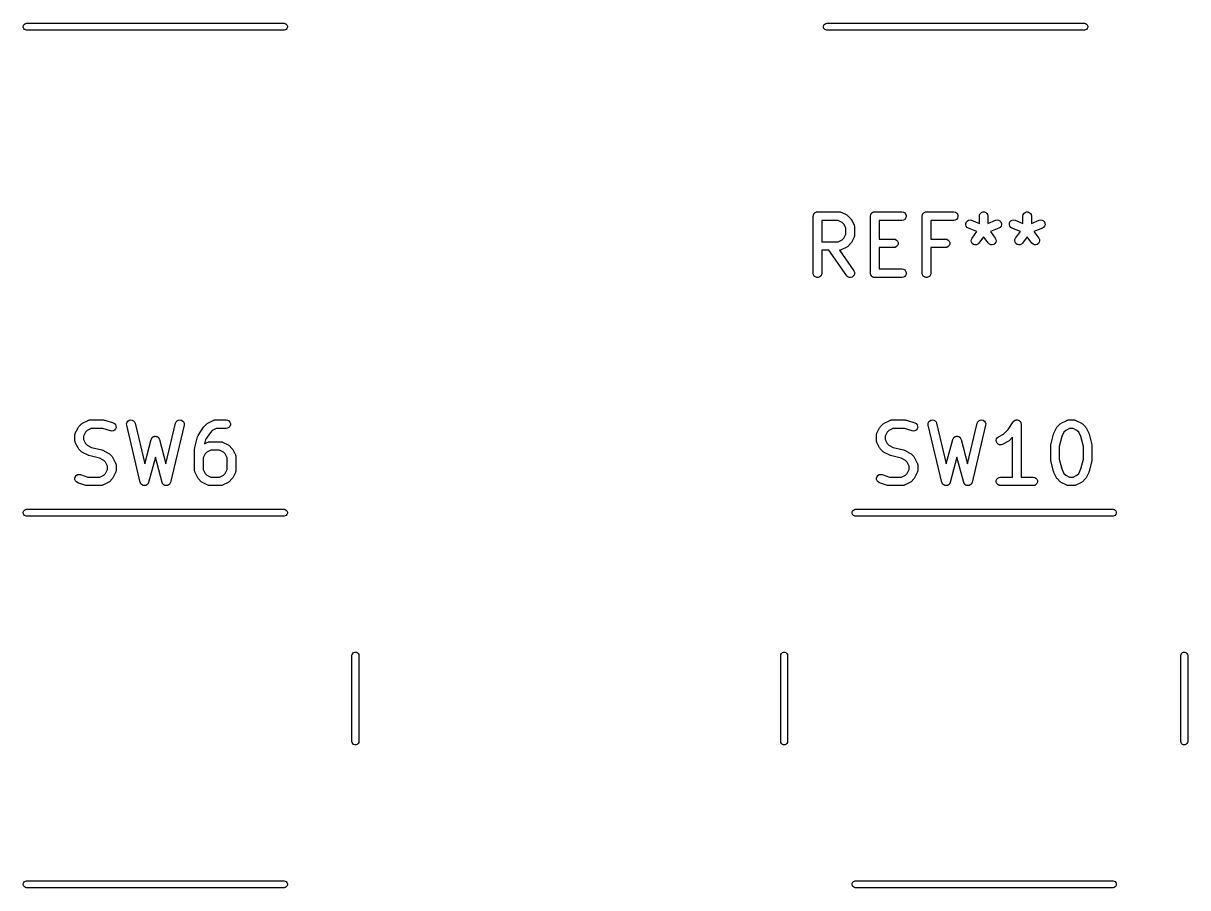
# Model space of a CAD drawing. Extents: x 76.7 to 113.3, y -101.6 to -38.8.
# Drawn here: x 92.94 to 113.31, y -69.56 to -54.44 of the extents above; entities that cross this region are included whole.
import ezdxf

# ---------------------------------------------------------------- set-up
doc = ezdxf.new("R2010")
doc.units = 0
doc.header["$MEASUREMENT"] = 0
doc.layers.add('BLACK', color=7, linetype='CONTINUOUS')

msp = doc.modelspace()

# ---------------------------------------------------------------- linework, layer by layer
at = {"layer": 'BLACK', "linetype": 'CONTINUOUS'}
for p, q in [((92.94, -54.4894), (92.9472, -54.4695)), ((92.94, -54.5106), (92.94, -54.4894)), ((92.9472, -54.5305), (92.94, -54.5106)), ((92.9472, -54.4695), (92.9608, -54.4533)), ((92.9608, -54.5467), (92.9472, -54.5305)), ((92.9608, -54.4533), (92.9792, -54.4427)), ((92.9792, -54.5573), (92.9608, -54.5467)), ((92.9792, -54.4427), (92.9948, -54.44)), ((92.9948, -54.56), (92.9792, -54.5573)), ((92.9948, -54.44), (97.5052, -54.44)), ((97.5052, -54.56), (92.9948, -54.56)), ((97.5052, -54.44), (97.5208, -54.4427)), ((97.5208, -54.5573), (97.5052, -54.56)), ((97.5208, -54.4427), (97.5392, -54.4533)), ((97.5392, -54.5467), (97.5208, -54.5573)), ((97.5392, -54.4533), (97.5528, -54.4695)), ((97.5528, -54.5305), (97.5392, -54.5467)), ((97.5528, -54.4695), (97.56, -54.4894)), ((97.56, -54.5106), (97.5528, -54.5305)), ((97.56, -54.4894), (97.56, -54.5106)), ((106.94, -54.4894), (106.947, -54.4695)), ((106.94, -54.5106), (106.94, -54.4894)), ((106.947, -54.5305), (106.94, -54.5106)), ((106.947, -54.4695), (106.961, -54.4533)), ((106.961, -54.5467), (106.947, -54.5305)), ((106.961, -54.4533), (106.979, -54.4427)), ((106.979, -54.5573), (106.961, -54.5467)), ((106.979, -54.4427), (106.995, -54.44)), ((106.995, -54.56), (106.979, -54.5573)), ((106.995, -54.44), (111.505, -54.44)), ((111.505, -54.56), (106.995, -54.56)), ((111.505, -54.44), (111.521, -54.4427)), ((111.521, -54.5573), (111.505, -54.56)), ((111.521, -54.4427), (111.539, -54.4533)), ((111.539, -54.5467), (111.521, -54.5573)), ((111.539, -54.4533), (111.553, -54.4695)), ((111.553, -54.5305), (111.539, -54.5467)), ((111.553, -54.4695), (111.56, -54.4894)), ((111.56, -54.5106), (111.553, -54.5305)), ((111.56, -54.4894), (111.56, -54.5106)), ((106.76, -57.8124), (106.761, -57.8059)), ((106.76, -58.8124), (106.76, -57.8124)), ((106.761, -57.7994), (106.764, -57.7932)), ((106.761, -57.8059), (106.761, -57.7994)), ((106.764, -57.7932), (106.765, -57.7867)), ((106.765, -57.7867), (106.768, -57.781)), ((106.768, -57.781), (106.77, -57.7749)), ((106.77, -57.7749), (106.775, -57.7699)), ((106.775, -57.7699), (106.778, -57.7642)), ((106.778, -57.7642), (106.783, -57.76)), ((106.783, -57.76), (106.787, -57.7549)), ((106.787, -57.7549), (106.793, -57.7516)), ((106.793, -57.7516), (106.798, -57.7474)), ((106.798, -57.7474), (106.804, -57.7452)), ((106.804, -57.7452), (106.81, -57.7419)), ((106.81, -57.7419), (106.816, -57.7408)), ((106.816, -57.7408), (106.822, -57.7385)), ((106.822, -57.7385), (106.829, -57.7385)), ((106.829, -57.7385), (106.835, -57.7374)), ((106.835, -57.7374), (107.216, -57.7374)), ((107.216, -57.7374), (107.22, -57.7381)), ((107.22, -57.7381), (107.225, -57.7379)), ((107.225, -57.7379), (107.233, -57.7404)), ((107.233, -57.7404), (107.242, -57.7419)), ((107.242, -57.7419), (107.246, -57.7441)), ((107.246, -57.7441), (107.25, -57.7453)), ((107.25, -57.7453), (107.345, -57.7929)), ((107.345, -57.7929), (107.355, -57.8001)), ((107.355, -57.8001), (107.364, -57.807)), ((107.364, -57.807), (107.412, -57.8546)), ((107.76, -57.8124), (107.761, -57.8059)), ((107.76, -58.8124), (107.76, -57.8124)), ((107.761, -57.7994), (107.764, -57.7932)), ((107.761, -57.8059), (107.761, -57.7994)), ((107.764, -57.7932), (107.765, -57.7867)), ((107.765, -57.7867), (107.768, -57.781)), ((107.768, -57.781), (107.77, -57.7749)), ((107.77, -57.7749), (107.775, -57.7699)), ((107.775, -57.7699), (107.778, -57.7642)), ((107.778, -57.7642), (107.783, -57.76)), ((107.783, -57.76), (107.787, -57.7549)), ((107.787, -57.7549), (107.793, -57.7516)), ((107.793, -57.7516), (107.798, -57.7474)), ((107.798, -57.7474), (107.804, -57.7452)), ((107.804, -57.7452), (107.81, -57.7419)), ((107.81, -57.7419), (107.816, -57.7408)), ((107.816, -57.7408), (107.822, -57.7385)), ((107.822, -57.7385), (107.829, -57.7385)), ((107.829, -57.7385), (107.835, -57.7374)), ((107.835, -57.7374), (108.311, -57.7374)), ((108.311, -57.7374), (108.337, -57.7419)), ((108.337, -57.7419), (108.36, -57.7549)), ((108.36, -57.7549), (108.376, -57.7749)), ((108.376, -57.8499), (108.36, -57.8698)), ((108.376, -57.7749), (108.385, -57.7994)), ((108.385, -57.8254), (108.376, -57.8499)), ((108.385, -57.7994), (108.385, -57.8254)), ((108.665, -57.8124), (108.666, -57.8059)), ((108.665, -58.8124), (108.665, -57.8124)), ((108.666, -57.7994), (108.668, -57.7932)), ((108.666, -57.8059), (108.666, -57.7994)), ((108.668, -57.7932), (108.67, -57.7867)), ((108.67, -57.7867), (108.673, -57.781)), ((108.673, -57.781), (108.675, -57.7749)), ((108.675, -57.7749), (108.679, -57.7699)), ((108.679, -57.7699), (108.683, -57.7642)), ((108.683, -57.7642), (108.688, -57.76)), ((108.688, -57.76), (108.692, -57.7549)), ((108.692, -57.7549), (108.697, -57.7516)), ((108.697, -57.7516), (108.703, -57.7474)), ((108.703, -57.7474), (108.709, -57.7452)), ((108.709, -57.7452), (108.714, -57.7419)), ((108.714, -57.7419), (108.721, -57.7408)), ((108.721, -57.7408), (108.727, -57.7385)), ((108.727, -57.7385), (108.734, -57.7385)), ((108.734, -57.7385), (108.74, -57.7374)), ((108.74, -57.7374), (109.216, -57.7374)), ((109.216, -57.7374), (109.242, -57.7419)), ((109.242, -57.7419), (109.264, -57.7549)), ((109.264, -57.7549), (109.281, -57.7749)), ((109.281, -57.8499), (109.264, -57.8698)), ((109.281, -57.7749), (109.29, -57.7994)), ((109.29, -57.8254), (109.281, -57.8499)), ((109.29, -57.7994), (109.29, -57.8254)), ((109.665, -57.8124), (109.67, -57.7867)), ((109.665, -57.9397), (109.665, -57.8124)), ((109.67, -57.7867), (109.683, -57.7642)), ((109.683, -57.7642), (109.703, -57.7474)), ((109.703, -57.7474), (109.727, -57.7385)), ((109.727, -57.7385), (109.753, -57.7385)), ((109.753, -57.7385), (109.777, -57.7474)), ((109.777, -57.7474), (109.797, -57.7642)), ((109.797, -57.7642), (109.81, -57.7867)), ((109.81, -57.7867), (109.815, -57.8124)), ((109.815, -57.8124), (109.815, -57.9397)), ((110.427, -57.8124), (110.431, -57.7867)), ((110.427, -57.9397), (110.427, -57.8124)), ((110.431, -57.7867), (110.444, -57.7642)), ((110.444, -57.7642), (110.464, -57.7474)), ((110.464, -57.7474), (110.489, -57.7385)), ((110.489, -57.7385), (110.515, -57.7385)), ((110.515, -57.7385), (110.539, -57.7474)), ((110.539, -57.7474), (110.559, -57.7642)), ((110.559, -57.7642), (110.572, -57.7867)), ((110.572, -57.7867), (110.577, -57.8124)), ((110.577, -57.8124), (110.577, -57.9397)), ((106.91, -57.8874), (106.91, -58.2612)), ((107.198, -57.8874), (106.91, -57.8874)), ((107.267, -57.9216), (107.198, -57.8874)), ((107.297, -57.952), (107.267, -57.9216)), ((107.332, -58.0206), (107.297, -57.952)), ((107.332, -58.128), (107.332, -58.0206)), ((107.412, -57.8546), (107.419, -57.8644)), ((107.419, -57.8644), (107.426, -57.8741)), ((107.426, -57.8741), (107.474, -57.9693)), ((107.474, -57.9693), (107.475, -57.9735)), ((107.475, -57.9735), (107.477, -57.9772)), ((107.477, -57.9772), (107.479, -57.9859)), ((107.479, -57.9859), (107.481, -57.9943)), ((107.481, -57.9943), (107.481, -57.9986)), ((107.481, -57.9986), (107.482, -58.0029)), ((107.482, -58.0029), (107.482, -58.1457)), ((108.311, -57.8874), (107.91, -57.8874)), ((107.91, -57.8874), (107.91, -58.2136)), ((108.337, -57.8829), (108.311, -57.8874)), ((108.36, -57.8698), (108.337, -57.8829)), ((109.216, -57.8874), (108.815, -57.8874)), ((108.815, -57.8874), (108.815, -58.2136)), ((109.242, -57.8829), (109.216, -57.8874)), ((109.264, -57.8698), (109.242, -57.8829)), ((109.428, -57.9399), (109.438, -57.9157)), ((109.428, -57.9659), (109.428, -57.9399)), ((109.436, -57.9907), (109.428, -57.9659)), ((109.452, -58.0111), (109.436, -57.9907)), ((109.438, -57.9157), (109.456, -57.8963)), ((109.474, -58.0249), (109.452, -58.0111)), ((109.456, -57.8963), (109.478, -57.884)), ((109.621, -58.0838), (109.474, -58.0249)), ((109.478, -57.884), (109.504, -57.8803)), ((109.504, -57.8803), (109.53, -57.8856)), ((109.53, -57.8856), (109.665, -57.9397)), ((109.815, -57.9397), (109.95, -57.8856)), ((110.006, -58.0249), (109.859, -58.0838)), ((109.95, -57.8856), (109.976, -57.8803)), ((109.976, -57.8803), (110.002, -57.884)), ((110.002, -57.884), (110.024, -57.8963)), ((110.028, -58.0111), (110.006, -58.0249)), ((110.024, -57.8963), (110.042, -57.9157)), ((110.044, -57.9907), (110.028, -58.0111)), ((110.042, -57.9157), (110.052, -57.9399)), ((110.052, -57.9659), (110.044, -57.9907)), ((110.052, -57.9399), (110.052, -57.9659)), ((110.19, -57.9399), (110.2, -57.9157)), ((110.19, -57.9659), (110.19, -57.9399)), ((110.198, -57.9907), (110.19, -57.9659)), ((110.214, -58.0111), (110.198, -57.9907)), ((110.2, -57.9157), (110.217, -57.8963)), ((110.236, -58.0249), (110.214, -58.0111)), ((110.217, -57.8963), (110.24, -57.884)), ((110.383, -58.0838), (110.236, -58.0249)), ((110.24, -57.884), (110.266, -57.8803)), ((110.266, -57.8803), (110.292, -57.8856)), ((110.292, -57.8856), (110.427, -57.9397)), ((110.577, -57.9397), (110.712, -57.8856)), ((110.768, -58.0249), (110.621, -58.0838)), ((110.712, -57.8856), (110.738, -57.8803)), ((110.738, -57.8803), (110.763, -57.884)), ((110.763, -57.884), (110.786, -57.8963)), ((110.79, -58.0111), (110.768, -58.0249)), ((110.786, -57.8963), (110.804, -57.9157)), ((110.806, -57.9907), (110.79, -58.0111)), ((110.804, -57.9157), (110.813, -57.9399)), ((110.814, -57.9659), (110.806, -57.9907)), ((110.813, -57.9399), (110.814, -57.9659)), ((107.198, -58.2612), (107.267, -58.2269)), ((107.267, -58.2269), (107.297, -58.1965)), ((107.297, -58.1965), (107.332, -58.128)), ((107.474, -58.1793), (107.426, -58.2745)), ((107.475, -58.1751), (107.474, -58.1793)), ((107.477, -58.1714), (107.475, -58.1751)), ((107.479, -58.1627), (107.477, -58.1714)), ((107.481, -58.1543), (107.479, -58.1627)), ((107.482, -58.1457), (107.481, -58.15)), ((107.481, -58.15), (107.481, -58.1543)), ((107.91, -58.2136), (108.169, -58.2136)), ((108.169, -58.2136), (108.194, -58.2181)), ((108.194, -58.2181), (108.217, -58.2311)), ((108.217, -58.2311), (108.234, -58.2511)), ((108.234, -58.2511), (108.242, -58.2755)), ((108.815, -58.2136), (109.073, -58.2136)), ((109.073, -58.2136), (109.099, -58.2181)), ((109.099, -58.2181), (109.122, -58.2311)), ((109.122, -58.2311), (109.138, -58.2511)), ((109.138, -58.2511), (109.147, -58.2755)), ((109.522, -58.245), (109.525, -58.2192)), ((109.528, -58.2704), (109.522, -58.245)), ((109.525, -58.2192), (109.537, -58.196)), ((109.537, -58.196), (109.621, -58.0838)), ((109.74, -58.1755), (109.657, -58.286)), ((109.823, -58.286), (109.74, -58.1755)), ((109.859, -58.0838), (109.943, -58.196)), ((109.943, -58.196), (109.955, -58.2192)), ((109.958, -58.245), (109.952, -58.2704)), ((109.955, -58.2192), (109.958, -58.245)), ((110.284, -58.245), (110.287, -58.2192)), ((110.29, -58.2704), (110.284, -58.245)), ((110.287, -58.2192), (110.299, -58.196)), ((110.299, -58.196), (110.383, -58.0838)), ((110.502, -58.1755), (110.419, -58.286)), ((110.585, -58.286), (110.502, -58.1755)), ((110.621, -58.0838), (110.705, -58.196)), ((110.705, -58.196), (110.717, -58.2192)), ((110.72, -58.245), (110.714, -58.2704)), ((110.717, -58.2192), (110.72, -58.245)), ((106.91, -58.2612), (107.198, -58.2612)), ((107.034, -58.4112), (106.91, -58.4112)), ((106.91, -58.4112), (106.91, -58.8124)), ((107.345, -58.8554), (107.034, -58.4112)), ((107.22, -58.4104), (107.217, -58.411)), ((107.217, -58.411), (107.468, -58.7694)), ((107.225, -58.4107), (107.22, -58.4104)), ((107.233, -58.4082), (107.225, -58.4107)), ((107.242, -58.4067), (107.233, -58.4082)), ((107.246, -58.4045), (107.242, -58.4067)), ((107.25, -58.4033), (107.246, -58.4045)), ((107.345, -58.3557), (107.25, -58.4033)), ((107.355, -58.3485), (107.345, -58.3557)), ((107.364, -58.3416), (107.355, -58.3485)), ((107.412, -58.294), (107.364, -58.3416)), ((107.419, -58.2842), (107.412, -58.294)), ((107.426, -58.2745), (107.419, -58.2842)), ((108.169, -58.3636), (107.91, -58.3636)), ((107.91, -58.3636), (107.91, -58.7374)), ((108.194, -58.359), (108.169, -58.3636)), ((108.217, -58.346), (108.194, -58.359)), ((108.234, -58.3261), (108.217, -58.346)), ((108.242, -58.3016), (108.234, -58.3261)), ((108.242, -58.2755), (108.242, -58.3016)), ((109.073, -58.3636), (108.815, -58.3636)), ((108.815, -58.3636), (108.815, -58.8124)), ((109.099, -58.359), (109.073, -58.3636)), ((109.122, -58.346), (109.099, -58.359)), ((109.138, -58.3261), (109.122, -58.346)), ((109.147, -58.3016), (109.138, -58.3261)), ((109.147, -58.2755), (109.147, -58.3016)), ((109.542, -58.2922), (109.528, -58.2704)), ((109.563, -58.3079), (109.542, -58.2922)), ((109.588, -58.3154), (109.563, -58.3079)), ((109.614, -58.314), (109.588, -58.3154)), ((109.638, -58.3038), (109.614, -58.314)), ((109.657, -58.286), (109.638, -58.3038)), ((109.842, -58.3038), (109.823, -58.286)), ((109.866, -58.314), (109.842, -58.3038)), ((109.892, -58.3154), (109.866, -58.314)), ((109.917, -58.3079), (109.892, -58.3154)), ((109.938, -58.2922), (109.917, -58.3079)), ((109.952, -58.2704), (109.938, -58.2922)), ((110.304, -58.2922), (110.29, -58.2704)), ((110.325, -58.3079), (110.304, -58.2922)), ((110.35, -58.3154), (110.325, -58.3079)), ((110.376, -58.314), (110.35, -58.3154)), ((110.4, -58.3038), (110.376, -58.314)), ((110.419, -58.286), (110.4, -58.3038)), ((110.604, -58.3038), (110.585, -58.286)), ((110.628, -58.314), (110.604, -58.3038)), ((110.654, -58.3154), (110.628, -58.314)), ((110.679, -58.3079), (110.654, -58.3154)), ((110.699, -58.2922), (110.679, -58.3079)), ((110.714, -58.2704), (110.699, -58.2922)), ((106.765, -58.838), (106.76, -58.8124)), ((106.778, -58.8606), (106.765, -58.838)), ((106.798, -58.8773), (106.778, -58.8606)), ((106.893, -58.8606), (106.873, -58.8773)), ((106.906, -58.838), (106.893, -58.8606)), ((106.91, -58.8124), (106.906, -58.838)), ((107.364, -58.8738), (107.345, -58.8554)), ((107.46, -58.8654), (107.438, -58.8804)), ((107.475, -58.8441), (107.46, -58.8654)), ((107.468, -58.7694), (107.479, -58.793)), ((107.481, -58.8189), (107.475, -58.8441)), ((107.479, -58.793), (107.481, -58.8189)), ((107.761, -58.8188), (107.76, -58.8124)), ((107.761, -58.8254), (107.761, -58.8188)), ((107.764, -58.8316), (107.761, -58.8254)), ((107.765, -58.838), (107.764, -58.8316)), ((107.768, -58.8437), (107.765, -58.838)), ((107.77, -58.8499), (107.768, -58.8437)), ((107.775, -58.8549), (107.77, -58.8499)), ((107.778, -58.8606), (107.775, -58.8549)), ((107.783, -58.8648), (107.778, -58.8606)), ((107.787, -58.8698), (107.783, -58.8648)), ((107.91, -58.7374), (108.311, -58.7374)), ((108.311, -58.7374), (108.337, -58.7419)), ((108.337, -58.7419), (108.36, -58.7549)), ((108.36, -58.7549), (108.376, -58.7749)), ((108.376, -58.8499), (108.36, -58.8698)), ((108.376, -58.7749), (108.385, -58.7994)), ((108.385, -58.8254), (108.376, -58.8499)), ((108.385, -58.7994), (108.385, -58.8254)), ((108.67, -58.838), (108.665, -58.8124)), ((108.683, -58.8606), (108.67, -58.838)), ((108.703, -58.8773), (108.683, -58.8606)), ((108.797, -58.8606), (108.777, -58.8773)), ((108.81, -58.838), (108.797, -58.8606)), ((108.815, -58.8124), (108.81, -58.838)), ((106.822, -58.8862), (106.798, -58.8773)), ((106.848, -58.8862), (106.822, -58.8862)), ((106.873, -58.8773), (106.848, -58.8862)), ((107.387, -58.8848), (107.364, -58.8738)), ((107.413, -58.8871), (107.387, -58.8848)), ((107.438, -58.8804), (107.413, -58.8871)), ((107.793, -58.8731), (107.787, -58.8698)), ((107.798, -58.8773), (107.793, -58.8731)), ((107.804, -58.8796), (107.798, -58.8773)), ((107.81, -58.8829), (107.804, -58.8796)), ((107.816, -58.884), (107.81, -58.8829)), ((107.822, -58.8862), (107.816, -58.884)), ((107.829, -58.8862), (107.822, -58.8862)), ((107.835, -58.8874), (107.829, -58.8862)), ((108.311, -58.8874), (107.835, -58.8874)), ((108.337, -58.8829), (108.311, -58.8874)), ((108.36, -58.8698), (108.337, -58.8829)), ((108.727, -58.8862), (108.703, -58.8773)), ((108.753, -58.8862), (108.727, -58.8862)), ((108.777, -58.8773), (108.753, -58.8862)), ((93.8496, -61.6093), (93.8972, -61.5141)), ((93.8972, -61.5141), (93.9044, -61.5044)), ((93.9044, -61.5044), (93.9113, -61.4946)), ((93.9113, -61.4946), (93.9589, -61.447)), ((93.9589, -61.447), (93.9687, -61.4401)), ((93.9687, -61.4401), (93.9784, -61.4329)), ((93.9784, -61.4329), (94.0736, -61.3853)), ((94.0736, -61.3853), (94.0777, -61.3841)), ((94.0777, -61.3841), (94.0815, -61.3819)), ((94.0815, -61.3819), (94.0901, -61.3804)), ((94.0901, -61.3804), (94.0986, -61.3779)), ((94.0986, -61.3779), (94.1029, -61.3781)), ((94.1029, -61.3781), (94.1071, -61.3774)), ((94.1071, -61.3774), (94.3452, -61.3774)), ((94.3452, -61.3774), (94.3571, -61.3795)), ((94.3571, -61.3795), (94.369, -61.3812)), ((94.369, -61.3812), (94.5118, -61.4288)), ((94.5118, -61.4288), (94.5347, -61.4413)), ((94.5347, -61.4413), (94.552, -61.4607)), ((94.552, -61.4607), (94.5616, -61.485)), ((94.5623, -61.511), (94.554, -61.5357)), ((94.5616, -61.485), (94.5623, -61.511)), ((94.7469, -61.4437), (94.7544, -61.4188)), ((94.7485, -61.4698), (94.7469, -61.4437)), ((94.9866, -62.4698), (94.7485, -61.4698)), ((94.7544, -61.4188), (94.7699, -61.3979)), ((94.7699, -61.3979), (94.7916, -61.3835)), ((94.7916, -61.3835), (94.817, -61.3775)), ((94.817, -61.3775), (94.8429, -61.3805)), ((94.8429, -61.3805), (94.8662, -61.3922)), ((94.8662, -61.3922), (94.884, -61.4111)), ((94.884, -61.4111), (94.8944, -61.435)), ((94.8944, -61.435), (95.0636, -62.1459)), ((95.4364, -62.1459), (95.6056, -61.435)), ((95.7515, -61.4698), (95.5134, -62.4698)), ((95.6056, -61.435), (95.616, -61.4111)), ((95.616, -61.4111), (95.6338, -61.3922)), ((95.6338, -61.3922), (95.6571, -61.3805)), ((95.6571, -61.3805), (95.683, -61.3775)), ((95.683, -61.3775), (95.7083, -61.3835)), ((95.7083, -61.3835), (95.7301, -61.3979)), ((95.7301, -61.3979), (95.7456, -61.4188)), ((95.7456, -61.4188), (95.7531, -61.4437)), ((95.7531, -61.4437), (95.7515, -61.4698)), ((95.9971, -61.6489), (96.0924, -61.506)), ((96.0924, -61.506), (96.0975, -61.5007)), ((96.0975, -61.5007), (96.1017, -61.4946)), ((96.1017, -61.4946), (96.1493, -61.447)), ((96.1493, -61.447), (96.1592, -61.4401)), ((96.1592, -61.4401), (96.1688, -61.4329)), ((96.1688, -61.4329), (96.2641, -61.3853)), ((96.2641, -61.3853), (96.2682, -61.3841)), ((96.2682, -61.3841), (96.272, -61.3819)), ((96.272, -61.3819), (96.2806, -61.3804)), ((96.2806, -61.3804), (96.289, -61.3779)), ((96.289, -61.3779), (96.2934, -61.3781)), ((96.2934, -61.3781), (96.2976, -61.3774)), ((96.2976, -61.3774), (96.4881, -61.3774)), ((96.4881, -61.3774), (96.5137, -61.3819)), ((96.5137, -61.3819), (96.5363, -61.3949)), ((96.5363, -61.5098), (96.5137, -61.5229)), ((96.5363, -61.3949), (96.553, -61.4149)), ((96.553, -61.4899), (96.5363, -61.5098)), ((96.553, -61.4149), (96.562, -61.4394)), ((96.562, -61.4654), (96.553, -61.4899)), ((96.562, -61.4394), (96.562, -61.4654)), ((107.873, -61.6093), (107.921, -61.5141)), ((107.921, -61.5141), (107.928, -61.5044)), ((107.928, -61.5044), (107.935, -61.4946)), ((107.935, -61.4946), (107.983, -61.447)), ((107.983, -61.447), (107.993, -61.4401)), ((107.993, -61.4401), (108.002, -61.4329)), ((108.002, -61.4329), (108.097, -61.3853)), ((108.097, -61.3853), (108.102, -61.3841)), ((108.102, -61.3841), (108.105, -61.3819)), ((108.105, -61.3819), (108.114, -61.3804)), ((108.114, -61.3804), (108.122, -61.3779)), ((108.122, -61.3779), (108.127, -61.3781)), ((108.127, -61.3781), (108.131, -61.3774)), ((108.131, -61.3774), (108.369, -61.3774)), ((108.369, -61.3774), (108.381, -61.3795)), ((108.381, -61.3795), (108.393, -61.3812)), ((108.393, -61.3812), (108.536, -61.4288)), ((108.536, -61.4288), (108.559, -61.4413)), ((108.559, -61.4413), (108.576, -61.4607)), ((108.576, -61.4607), (108.585, -61.485)), ((108.586, -61.511), (108.578, -61.5357)), ((108.585, -61.485), (108.586, -61.511)), ((108.771, -61.4437), (108.778, -61.4188)), ((108.772, -61.4698), (108.771, -61.4437)), ((109.01, -62.4698), (108.772, -61.4698)), ((108.778, -61.4188), (108.794, -61.3979)), ((108.794, -61.3979), (108.815, -61.3835)), ((108.815, -61.3835), (108.841, -61.3775)), ((108.841, -61.3775), (108.867, -61.3805)), ((108.867, -61.3805), (108.89, -61.3922)), ((108.89, -61.3922), (108.908, -61.4111)), ((108.908, -61.4111), (108.918, -61.435)), ((108.918, -61.435), (109.087, -62.1459)), ((109.46, -62.1459), (109.629, -61.435)), ((109.775, -61.4698), (109.537, -62.4698)), ((109.629, -61.435), (109.64, -61.4111)), ((109.64, -61.4111), (109.658, -61.3922)), ((109.658, -61.3922), (109.681, -61.3805)), ((109.681, -61.3805), (109.707, -61.3775)), ((109.707, -61.3775), (109.732, -61.3835)), ((109.732, -61.3835), (109.754, -61.3979)), ((109.754, -61.3979), (109.769, -61.4188)), ((109.769, -61.4188), (109.777, -61.4437)), ((109.777, -61.4437), (109.775, -61.4698)), ((110.168, -61.5475), (110.259, -61.4108)), ((110.259, -61.4108), (110.262, -61.4078)), ((110.262, -61.4078), (110.264, -61.4042)), ((110.264, -61.4042), (110.271, -61.3984)), ((110.271, -61.3984), (110.277, -61.3919)), ((110.277, -61.3919), (110.281, -61.3901)), ((110.281, -61.3901), (110.284, -61.3874)), ((110.284, -61.3874), (110.292, -61.3844)), ((110.292, -61.3844), (110.3, -61.3804)), ((110.3, -61.3804), (110.304, -61.3799)), ((110.304, -61.3799), (110.308, -61.3785)), ((110.308, -61.3785), (110.317, -61.3785)), ((110.317, -61.3785), (110.326, -61.3775)), ((110.326, -61.3775), (110.33, -61.3785)), ((110.33, -61.3785), (110.334, -61.3785)), ((110.334, -61.3785), (110.343, -61.3816)), ((110.343, -61.3816), (110.352, -61.3837)), ((110.352, -61.3837), (110.355, -61.386)), ((110.355, -61.386), (110.359, -61.3874)), ((110.359, -61.3874), (110.366, -61.3932)), ((110.366, -61.3932), (110.373, -61.3981)), ((110.373, -61.3981), (110.376, -61.4015)), ((110.376, -61.4015), (110.379, -61.4042)), ((110.379, -61.4042), (110.383, -61.4119)), ((110.383, -61.4119), (110.389, -61.4191)), ((110.389, -61.4191), (110.39, -61.4231)), ((110.39, -61.4231), (110.392, -61.4267)), ((110.392, -61.4267), (110.393, -61.4355)), ((110.393, -61.4355), (110.396, -61.4441)), ((110.396, -61.4441), (110.396, -61.4483)), ((110.396, -61.4483), (110.396, -61.4524)), ((110.396, -61.4524), (110.396, -62.3774)), ((110.969, -61.6093), (111.016, -61.5141)), ((111.016, -61.5141), (111.023, -61.5044)), ((111.023, -61.5044), (111.03, -61.4946)), ((111.03, -61.4946), (111.078, -61.447)), ((111.078, -61.447), (111.088, -61.4401)), ((111.088, -61.4401), (111.097, -61.4329)), ((111.097, -61.4329), (111.193, -61.3853)), ((111.193, -61.3853), (111.197, -61.3841)), ((111.197, -61.3841), (111.201, -61.3819)), ((111.201, -61.3819), (111.209, -61.3804)), ((111.209, -61.3804), (111.218, -61.3779)), ((111.218, -61.3779), (111.222, -61.3781)), ((111.222, -61.3781), (111.226, -61.3774)), ((111.226, -61.3774), (111.321, -61.3774)), ((111.321, -61.3774), (111.326, -61.3781)), ((111.326, -61.3781), (111.33, -61.3779)), ((111.33, -61.3779), (111.338, -61.3804)), ((111.338, -61.3804), (111.347, -61.3819)), ((111.347, -61.3819), (111.351, -61.3841)), ((111.351, -61.3841), (111.355, -61.3853)), ((111.355, -61.3853), (111.45, -61.4329)), ((111.45, -61.4329), (111.46, -61.4401)), ((111.46, -61.4401), (111.47, -61.447)), ((111.47, -61.447), (111.517, -61.4946)), ((111.517, -61.4946), (111.524, -61.5044)), ((111.524, -61.5044), (111.531, -61.5141)), ((111.531, -61.5141), (111.579, -61.6093)), ((93.8417, -61.6429), (93.8424, -61.6386)), ((93.8417, -61.7381), (93.8417, -61.6429)), ((93.8422, -61.6343), (93.8447, -61.6259)), ((93.8424, -61.6386), (93.8422, -61.6343)), ((93.8447, -61.6259), (93.8462, -61.6172)), ((93.8462, -61.6172), (93.8484, -61.6135)), ((93.8484, -61.6135), (93.8496, -61.6093)), ((94.0259, -61.592), (93.9917, -61.6606)), ((93.9917, -61.6606), (93.9917, -61.7204)), ((93.9917, -61.7204), (94.0259, -61.7889)), ((94.0563, -61.5616), (94.0259, -61.592)), ((94.1248, -61.5274), (94.0563, -61.5616)), ((94.3331, -61.5274), (94.1248, -61.5274)), ((94.4644, -61.5712), (94.3331, -61.5274)), ((94.4901, -61.575), (94.4644, -61.5712)), ((94.5157, -61.5697), (94.4901, -61.575)), ((94.5379, -61.5561), (94.5157, -61.5697)), ((94.554, -61.5357), (94.5379, -61.5561)), ((95.0636, -62.1459), (95.1775, -61.7188)), ((95.1775, -61.7188), (95.1803, -61.7127)), ((95.1803, -61.7127), (95.1821, -61.7063)), ((95.1821, -61.7063), (95.1858, -61.701)), ((95.1858, -61.701), (95.1885, -61.6951)), ((95.1885, -61.6951), (95.1932, -61.6904)), ((95.1932, -61.6904), (95.197, -61.685)), ((95.197, -61.685), (95.2023, -61.6813)), ((95.2023, -61.6813), (95.2069, -61.6767)), ((95.2069, -61.6767), (95.2129, -61.6739)), ((95.2129, -61.6739), (95.2184, -61.6701)), ((95.2184, -61.6701), (95.2246, -61.6684)), ((95.2246, -61.6684), (95.2305, -61.6657)), ((95.2305, -61.6657), (95.2371, -61.6651)), ((95.2371, -61.6651), (95.2436, -61.6634)), ((95.2436, -61.6634), (95.25, -61.6639)), ((95.25, -61.6639), (95.2564, -61.6634)), ((95.2564, -61.6634), (95.2629, -61.6651)), ((95.2629, -61.6651), (95.2695, -61.6657)), ((95.2695, -61.6657), (95.2754, -61.6684)), ((95.2754, -61.6684), (95.2816, -61.6701)), ((95.2816, -61.6701), (95.2871, -61.6739)), ((95.2871, -61.6739), (95.2931, -61.6767)), ((95.2931, -61.6767), (95.2977, -61.6813)), ((95.2977, -61.6813), (95.303, -61.685)), ((95.303, -61.685), (95.3068, -61.6904)), ((95.3068, -61.6904), (95.3115, -61.6951)), ((95.3115, -61.6951), (95.3142, -61.701)), ((95.3142, -61.701), (95.3179, -61.7063)), ((95.3179, -61.7063), (95.3197, -61.7127)), ((95.3197, -61.7127), (95.3225, -61.7188)), ((95.3225, -61.7188), (95.4364, -62.1459)), ((95.9391, -61.8628), (95.9868, -61.6723)), ((95.9868, -61.6723), (95.9919, -61.6607)), ((95.9919, -61.6607), (95.9971, -61.6489)), ((96.213, -61.5954), (96.1291, -61.7213)), ((96.2468, -61.5616), (96.213, -61.5954)), ((96.3153, -61.5274), (96.2468, -61.5616)), ((96.4881, -61.5274), (96.3153, -61.5274)), ((96.5137, -61.5229), (96.4881, -61.5274)), ((107.865, -61.6429), (107.866, -61.6386)), ((107.865, -61.7381), (107.865, -61.6429)), ((107.866, -61.6343), (107.868, -61.6259)), ((107.866, -61.6386), (107.866, -61.6343)), ((107.868, -61.6259), (107.87, -61.6172)), ((107.87, -61.6172), (107.872, -61.6135)), ((107.872, -61.6135), (107.873, -61.6093)), ((108.05, -61.592), (108.015, -61.6606)), ((108.015, -61.6606), (108.015, -61.7204)), ((108.015, -61.7204), (108.05, -61.7889)), ((108.08, -61.5616), (108.05, -61.592)), ((108.149, -61.5274), (108.08, -61.5616)), ((108.357, -61.5274), (108.149, -61.5274)), ((108.488, -61.5712), (108.357, -61.5274)), ((108.514, -61.575), (108.488, -61.5712)), ((108.539, -61.5697), (108.514, -61.575)), ((108.562, -61.5561), (108.539, -61.5697)), ((108.578, -61.5357), (108.562, -61.5561)), ((109.087, -62.1459), (109.201, -61.7188)), ((109.201, -61.7188), (109.204, -61.7127)), ((109.204, -61.7127), (109.206, -61.7063)), ((109.206, -61.7063), (109.21, -61.701)), ((109.21, -61.701), (109.212, -61.6951)), ((109.212, -61.6951), (109.217, -61.6904)), ((109.217, -61.6904), (109.221, -61.685)), ((109.221, -61.685), (109.226, -61.6813)), ((109.226, -61.6813), (109.231, -61.6767)), ((109.231, -61.6767), (109.237, -61.6739)), ((109.237, -61.6739), (109.242, -61.6701)), ((109.242, -61.6701), (109.248, -61.6684)), ((109.248, -61.6684), (109.254, -61.6657)), ((109.254, -61.6657), (109.261, -61.6651)), ((109.261, -61.6651), (109.267, -61.6634)), ((109.267, -61.6634), (109.274, -61.6639)), ((109.274, -61.6639), (109.28, -61.6634)), ((109.28, -61.6634), (109.287, -61.6651)), ((109.287, -61.6651), (109.293, -61.6657)), ((109.293, -61.6657), (109.299, -61.6684)), ((109.299, -61.6684), (109.305, -61.6701)), ((109.305, -61.6701), (109.311, -61.6739)), ((109.311, -61.6739), (109.317, -61.6767)), ((109.317, -61.6767), (109.321, -61.6813)), ((109.321, -61.6813), (109.327, -61.685)), ((109.327, -61.685), (109.331, -61.6904)), ((109.331, -61.6904), (109.335, -61.6951)), ((109.335, -61.6951), (109.338, -61.701)), ((109.338, -61.701), (109.342, -61.7063)), ((109.342, -61.7063), (109.343, -61.7127)), ((109.343, -61.7127), (109.346, -61.7188)), ((109.346, -61.7188), (109.46, -62.1459)), ((109.961, -61.7336), (109.967, -61.7083)), ((109.967, -61.7083), (109.981, -61.6865)), ((109.981, -61.6865), (110.002, -61.671)), ((110.002, -61.671), (110.087, -61.6288)), ((110.087, -61.6288), (110.168, -61.5475)), ((110.246, -61.6811), (110.184, -61.7435)), ((110.246, -62.3774), (110.246, -61.6811)), ((110.915, -61.8151), (110.963, -61.6247)), ((110.963, -61.6247), (110.966, -61.6172)), ((110.966, -61.6172), (110.969, -61.6093)), ((111.106, -61.669), (111.063, -61.8426)), ((111.145, -61.592), (111.106, -61.669)), ((111.175, -61.5616), (111.145, -61.592)), ((111.244, -61.5274), (111.175, -61.5616)), ((111.304, -61.5274), (111.244, -61.5274)), ((111.372, -61.5616), (111.304, -61.5274)), ((111.403, -61.592), (111.372, -61.5616)), ((111.441, -61.669), (111.403, -61.592)), ((111.485, -61.8426), (111.441, -61.669)), ((111.579, -61.6093), (111.581, -61.6172)), ((111.581, -61.6172), (111.585, -61.6247)), ((111.585, -61.6247), (111.632, -61.8151)), ((93.8424, -61.7424), (93.8417, -61.7381)), ((93.8422, -61.7467), (93.8424, -61.7424)), ((93.8447, -61.7551), (93.8422, -61.7467)), ((93.8462, -61.7637), (93.8447, -61.7551)), ((93.8484, -61.7675), (93.8462, -61.7637)), ((93.8496, -61.7716), (93.8484, -61.7675)), ((93.8972, -61.8669), (93.8496, -61.7716)), ((93.9044, -61.8765), (93.8972, -61.8669)), ((93.9113, -61.8864), (93.9044, -61.8765)), ((93.9589, -61.934), (93.9113, -61.8864)), ((94.0259, -61.7889), (94.0563, -61.8193)), ((94.0563, -61.8193), (94.1333, -61.8578)), ((94.1333, -61.8578), (94.3158, -61.9034)), ((94.3158, -61.9034), (94.3233, -61.9068)), ((94.3233, -61.9068), (94.3312, -61.9091)), ((94.3312, -61.9091), (94.4264, -61.9567)), ((95.9369, -61.881), (95.9385, -61.8719)), ((95.9369, -62.2619), (95.9369, -61.881)), ((95.9385, -61.8719), (95.9391, -61.8628)), ((96.1291, -61.7213), (96.1106, -61.7954)), ((96.1106, -61.7954), (96.1688, -61.7663)), ((96.2201, -61.9083), (96.1516, -61.9426)), ((96.1688, -61.7663), (96.173, -61.765)), ((96.173, -61.765), (96.1767, -61.7629)), ((96.1767, -61.7629), (96.1854, -61.7613)), ((96.1854, -61.7613), (96.1938, -61.7588)), ((96.1938, -61.7588), (96.1981, -61.7591)), ((96.1981, -61.7591), (96.2024, -61.7583)), ((96.2024, -61.7583), (96.3929, -61.7583)), ((96.3752, -61.9083), (96.2201, -61.9083)), ((96.4437, -61.9426), (96.3752, -61.9083)), ((96.3929, -61.7583), (96.3971, -61.7591)), ((96.3971, -61.7591), (96.4014, -61.7588)), ((96.4014, -61.7588), (96.4099, -61.7613)), ((96.4099, -61.7613), (96.4185, -61.7629)), ((96.4185, -61.7629), (96.4223, -61.765)), ((96.4223, -61.765), (96.4264, -61.7663)), ((96.4264, -61.7663), (96.5216, -61.8139)), ((96.5216, -61.8139), (96.5313, -61.821)), ((96.5313, -61.821), (96.5411, -61.8279)), ((96.5411, -61.8279), (96.5887, -61.8755)), ((96.5887, -61.8755), (96.5956, -61.8854)), ((96.5956, -61.8854), (96.6028, -61.895)), ((96.6028, -61.895), (96.6504, -61.9903)), ((107.866, -61.7424), (107.865, -61.7381)), ((107.866, -61.7467), (107.866, -61.7424)), ((107.868, -61.7551), (107.866, -61.7467)), ((107.87, -61.7637), (107.868, -61.7551)), ((107.872, -61.7675), (107.87, -61.7637)), ((107.873, -61.7716), (107.872, -61.7675)), ((107.921, -61.8669), (107.873, -61.7716)), ((107.928, -61.8765), (107.921, -61.8669)), ((107.935, -61.8864), (107.928, -61.8765)), ((107.983, -61.934), (107.935, -61.8864)), ((108.05, -61.7889), (108.08, -61.8193)), ((108.08, -61.8193), (108.157, -61.8578)), ((108.157, -61.8578), (108.34, -61.9034)), ((108.34, -61.9034), (108.347, -61.9068)), ((108.347, -61.9068), (108.355, -61.9091)), ((108.355, -61.9091), (108.45, -61.9567)), ((109.964, -61.7595), (109.961, -61.7336)), ((109.975, -61.7828), (109.964, -61.7595)), ((109.994, -61.8007), (109.975, -61.7828)), ((110.018, -61.811), (109.994, -61.8007)), ((110.044, -61.8126), (110.018, -61.811)), ((110.069, -61.8052), (110.044, -61.8126)), ((110.164, -61.7576), (110.069, -61.8052)), ((110.174, -61.7504), (110.164, -61.7576)), ((110.184, -61.7435), (110.174, -61.7504)), ((110.913, -61.8333), (110.915, -61.8243)), ((110.913, -62.0714), (110.913, -61.8333)), ((110.915, -61.8243), (110.915, -61.8151)), ((111.063, -61.8426), (111.063, -62.0622)), ((111.485, -62.0622), (111.485, -61.8426)), ((111.632, -61.8151), (111.633, -61.8243)), ((111.633, -61.8243), (111.635, -61.8333)), ((111.635, -61.8333), (111.635, -62.0714)), ((93.9687, -61.9409), (93.9589, -61.934)), ((93.9784, -61.948), (93.9687, -61.9409)), ((94.0736, -61.9957), (93.9784, -61.948)), ((94.0815, -61.998), (94.0736, -61.9957)), ((94.089, -62.0013), (94.0815, -61.998)), ((94.2714, -62.047), (94.089, -62.0013)), ((94.3484, -62.0854), (94.2714, -62.047)), ((94.3788, -62.1159), (94.3484, -62.0854)), ((94.4131, -62.1844), (94.3788, -62.1159)), ((94.4264, -61.9567), (94.4361, -61.9639)), ((94.4361, -61.9639), (94.4459, -61.9708)), ((94.4459, -61.9708), (94.4935, -62.0184)), ((94.4935, -62.0184), (94.5004, -62.0282)), ((94.5004, -62.0282), (94.5076, -62.0379)), ((94.5076, -62.0379), (94.5552, -62.1331)), ((95.25, -62.0292), (95.132, -62.4717)), ((95.368, -62.4717), (95.25, -62.0292)), ((96.1212, -61.973), (96.0869, -62.0415)), ((96.0869, -62.0415), (96.0869, -62.2442)), ((96.1516, -61.9426), (96.1212, -61.973)), ((96.4741, -61.973), (96.4437, -61.9426)), ((96.5083, -62.0415), (96.4741, -61.973)), ((96.5083, -62.2442), (96.5083, -62.0415)), ((96.6504, -61.9903), (96.6516, -61.9944)), ((96.6516, -61.9944), (96.6538, -61.9982)), ((96.6538, -61.9982), (96.6553, -62.0068)), ((96.6553, -62.0068), (96.6578, -62.0152)), ((96.6578, -62.0152), (96.6576, -62.0195)), ((96.6576, -62.0195), (96.6583, -62.0238)), ((96.6583, -62.0238), (96.6583, -62.2619)), ((107.993, -61.9409), (107.983, -61.934)), ((108.002, -61.948), (107.993, -61.9409)), ((108.097, -61.9957), (108.002, -61.948)), ((108.105, -61.998), (108.097, -61.9957)), ((108.113, -62.0013), (108.105, -61.998)), ((108.295, -62.047), (108.113, -62.0013)), ((108.372, -62.0854), (108.295, -62.047)), ((108.403, -62.1159), (108.372, -62.0854)), ((108.437, -62.1844), (108.403, -62.1159)), ((108.45, -61.9567), (108.46, -61.9639)), ((108.46, -61.9639), (108.47, -61.9708)), ((108.47, -61.9708), (108.517, -62.0184)), ((108.517, -62.0184), (108.524, -62.0282)), ((108.524, -62.0282), (108.531, -62.0379)), ((108.531, -62.0379), (108.579, -62.1331)), ((109.274, -62.0292), (109.156, -62.4717)), ((109.392, -62.4717), (109.274, -62.0292)), ((110.915, -62.0805), (110.913, -62.0714)), ((110.915, -62.0896), (110.915, -62.0805)), ((110.963, -62.2801), (110.915, -62.0896)), ((111.063, -62.0622), (111.106, -62.2357)), ((111.441, -62.2357), (111.485, -62.0622)), ((111.632, -62.0896), (111.585, -62.2801)), ((111.633, -62.0805), (111.632, -62.0896)), ((111.635, -62.0714), (111.633, -62.0805)), ((93.8891, -62.335), (93.9146, -62.3298)), ((93.9146, -62.3298), (93.9404, -62.3336)), ((94.3484, -62.3431), (94.3788, -62.3127)), ((94.3788, -62.3127), (94.4131, -62.2442)), ((94.4131, -62.2442), (94.4131, -62.1844)), ((94.5552, -62.2954), (94.5076, -62.3907)), ((94.5552, -62.1331), (94.5564, -62.1373)), ((94.5564, -62.2913), (94.5552, -62.2954)), ((94.5564, -62.1373), (94.5586, -62.141)), ((94.5586, -62.2876), (94.5564, -62.2913)), ((94.5586, -62.141), (94.5601, -62.1497)), ((94.5601, -62.2789), (94.5586, -62.2876)), ((94.5601, -62.1497), (94.5626, -62.1581)), ((94.5626, -62.2705), (94.5601, -62.2789)), ((94.5626, -62.1581), (94.5623, -62.1624)), ((94.5623, -62.1624), (94.5631, -62.1667)), ((94.5631, -62.2619), (94.5623, -62.2662)), ((94.5623, -62.2662), (94.5626, -62.2705)), ((94.5631, -62.1667), (94.5631, -62.2619)), ((95.9377, -62.2662), (95.9369, -62.2619)), ((95.9374, -62.2705), (95.9377, -62.2662)), ((95.9399, -62.2789), (95.9374, -62.2705)), ((95.9414, -62.2876), (95.9399, -62.2789)), ((95.9436, -62.2913), (95.9414, -62.2876)), ((95.9448, -62.2954), (95.9436, -62.2913)), ((95.9924, -62.3907), (95.9448, -62.2954)), ((96.0869, -62.2442), (96.1212, -62.3127)), ((96.1212, -62.3127), (96.1516, -62.3431)), ((96.4437, -62.3431), (96.4741, -62.3127)), ((96.4741, -62.3127), (96.5083, -62.2442)), ((96.6504, -62.2954), (96.6028, -62.3907)), ((96.6516, -62.2913), (96.6504, -62.2954)), ((96.6538, -62.2876), (96.6516, -62.2913)), ((96.6553, -62.2789), (96.6538, -62.2876)), ((96.6578, -62.2705), (96.6553, -62.2789)), ((96.6583, -62.2619), (96.6576, -62.2662)), ((96.6576, -62.2662), (96.6578, -62.2705)), ((107.913, -62.335), (107.938, -62.3298)), ((107.938, -62.3298), (107.964, -62.3336)), ((108.372, -62.3431), (108.403, -62.3127)), ((108.403, -62.3127), (108.437, -62.2442)), ((108.437, -62.2442), (108.437, -62.1844)), ((108.579, -62.2954), (108.531, -62.3907)), ((108.579, -62.1331), (108.58, -62.1373)), ((108.58, -62.2913), (108.579, -62.2954)), ((108.58, -62.1373), (108.582, -62.141)), ((108.582, -62.2876), (108.58, -62.2913)), ((108.582, -62.141), (108.584, -62.1497)), ((108.584, -62.2789), (108.582, -62.2876)), ((108.584, -62.1497), (108.586, -62.1581)), ((108.586, -62.2705), (108.584, -62.2789)), ((108.586, -62.1581), (108.586, -62.1624)), ((108.586, -62.1624), (108.587, -62.1667)), ((108.587, -62.2619), (108.586, -62.2662)), ((108.586, -62.2662), (108.586, -62.2705)), ((108.587, -62.1667), (108.587, -62.2619)), ((110.966, -62.2876), (110.963, -62.2801)), ((110.969, -62.2954), (110.966, -62.2876)), ((111.016, -62.3907), (110.969, -62.2954)), ((111.106, -62.2357), (111.145, -62.3127)), ((111.145, -62.3127), (111.175, -62.3431)), ((111.372, -62.3431), (111.403, -62.3127)), ((111.403, -62.3127), (111.441, -62.2357)), ((111.579, -62.2954), (111.531, -62.3907)), ((111.581, -62.2876), (111.579, -62.2954)), ((111.585, -62.2801), (111.581, -62.2876)), ((93.8425, -62.3938), (93.8507, -62.369)), ((93.8432, -62.4198), (93.8425, -62.3938)), ((93.8528, -62.444), (93.8432, -62.4198)), ((93.8507, -62.369), (93.8669, -62.3486)), ((93.87, -62.4635), (93.8528, -62.444)), ((93.8669, -62.3486), (93.8891, -62.335)), ((93.8929, -62.4759), (93.87, -62.4635)), ((94.0358, -62.5235), (93.8929, -62.4759)), ((93.9404, -62.3336), (94.0717, -62.3774)), ((94.0477, -62.5253), (94.0358, -62.5235)), ((94.0595, -62.5274), (94.0477, -62.5253)), ((94.2976, -62.5274), (94.0595, -62.5274)), ((94.0717, -62.3774), (94.2799, -62.3774)), ((94.2799, -62.3774), (94.3484, -62.3431)), ((94.3019, -62.5266), (94.2976, -62.5274)), ((94.3062, -62.5269), (94.3019, -62.5266)), ((94.3146, -62.5244), (94.3062, -62.5269)), ((94.3233, -62.5229), (94.3146, -62.5244)), ((94.327, -62.5207), (94.3233, -62.5229)), ((94.3312, -62.5195), (94.327, -62.5207)), ((94.4264, -62.4718), (94.3312, -62.5195)), ((94.4361, -62.4647), (94.4264, -62.4718)), ((94.4459, -62.4578), (94.4361, -62.4647)), ((94.4935, -62.4102), (94.4459, -62.4578)), ((94.5004, -62.4003), (94.4935, -62.4102)), ((94.5076, -62.3907), (94.5004, -62.4003)), ((94.9896, -62.4768), (94.9866, -62.4698)), ((94.9916, -62.4842), (94.9896, -62.4768)), ((94.9947, -62.4886), (94.9916, -62.4842)), ((94.9969, -62.4937), (94.9947, -62.4886)), ((95.0022, -62.4992), (94.9969, -62.4937)), ((95.0066, -62.5055), (95.0022, -62.4992)), ((95.011, -62.5086), (95.0066, -62.5055)), ((95.0148, -62.5126), (95.011, -62.5086)), ((95.0216, -62.516), (95.0148, -62.5126)), ((95.0279, -62.5204), (95.0216, -62.516)), ((95.0332, -62.5218), (95.0279, -62.5204)), ((95.0381, -62.5243), (95.0332, -62.5218)), ((95.0457, -62.5251), (95.0381, -62.5243)), ((95.0531, -62.5271), (95.0457, -62.5251)), ((95.0585, -62.5266), (95.0531, -62.5271)), ((95.064, -62.5272), (95.0585, -62.5266)), ((95.0714, -62.5255), (95.064, -62.5272)), ((95.079, -62.5248), (95.0714, -62.5255)), ((95.084, -62.5225), (95.079, -62.5248)), ((95.0893, -62.5212), (95.084, -62.5225)), ((95.0957, -62.517), (95.0893, -62.5212)), ((95.1026, -62.5138), (95.0957, -62.517)), ((95.1065, -62.5099), (95.1026, -62.5138)), ((95.111, -62.5069), (95.1065, -62.5099)), ((95.1156, -62.5007), (95.111, -62.5069)), ((95.121, -62.4953), (95.1156, -62.5007)), ((95.1233, -62.4904), (95.121, -62.4953)), ((95.1266, -62.486), (95.1233, -62.4904)), ((95.1288, -62.4786), (95.1266, -62.486)), ((95.132, -62.4717), (95.1288, -62.4786)), ((95.3712, -62.4786), (95.368, -62.4717)), ((95.3734, -62.486), (95.3712, -62.4786)), ((95.3767, -62.4904), (95.3734, -62.486)), ((95.379, -62.4953), (95.3767, -62.4904)), ((95.3844, -62.5007), (95.379, -62.4953)), ((95.389, -62.5069), (95.3844, -62.5007)), ((95.3935, -62.5099), (95.389, -62.5069)), ((95.3974, -62.5138), (95.3935, -62.5099)), ((95.4043, -62.517), (95.3974, -62.5138)), ((95.4107, -62.5212), (95.4043, -62.517)), ((95.416, -62.5225), (95.4107, -62.5212)), ((95.421, -62.5248), (95.416, -62.5225)), ((95.4286, -62.5255), (95.421, -62.5248)), ((95.436, -62.5272), (95.4286, -62.5255)), ((95.4415, -62.5266), (95.436, -62.5272)), ((95.4469, -62.5271), (95.4415, -62.5266)), ((95.4543, -62.5251), (95.4469, -62.5271)), ((95.4619, -62.5243), (95.4543, -62.5251)), ((95.4668, -62.5218), (95.4619, -62.5243)), ((95.4721, -62.5204), (95.4668, -62.5218)), ((95.4784, -62.516), (95.4721, -62.5204)), ((95.4852, -62.5126), (95.4784, -62.516)), ((95.489, -62.5086), (95.4852, -62.5126)), ((95.4934, -62.5055), (95.489, -62.5086)), ((95.4978, -62.4992), (95.4934, -62.5055)), ((95.5031, -62.4937), (95.4978, -62.4992)), ((95.5053, -62.4886), (95.5031, -62.4937)), ((95.5084, -62.4842), (95.5053, -62.4886)), ((95.5104, -62.4768), (95.5084, -62.4842)), ((95.5134, -62.4698), (95.5104, -62.4768)), ((95.9996, -62.4003), (95.9924, -62.3907)), ((96.0065, -62.4102), (95.9996, -62.4003)), ((96.0541, -62.4578), (96.0065, -62.4102)), ((96.0639, -62.4647), (96.0541, -62.4578)), ((96.0736, -62.4718), (96.0639, -62.4647)), ((96.1688, -62.5195), (96.0736, -62.4718)), ((96.1516, -62.3431), (96.2201, -62.3774)), ((96.173, -62.5207), (96.1688, -62.5195)), ((96.1767, -62.5229), (96.173, -62.5207)), ((96.1854, -62.5244), (96.1767, -62.5229)), ((96.1938, -62.5269), (96.1854, -62.5244)), ((96.1981, -62.5266), (96.1938, -62.5269)), ((96.2024, -62.5274), (96.1981, -62.5266)), ((96.3929, -62.5274), (96.2024, -62.5274)), ((96.2201, -62.3774), (96.3752, -62.3774)), ((96.3752, -62.3774), (96.4437, -62.3431)), ((96.3971, -62.5266), (96.3929, -62.5274)), ((96.4014, -62.5269), (96.3971, -62.5266)), ((96.4099, -62.5244), (96.4014, -62.5269)), ((96.4185, -62.5229), (96.4099, -62.5244)), ((96.4223, -62.5207), (96.4185, -62.5229)), ((96.4264, -62.5195), (96.4223, -62.5207)), ((96.5216, -62.4718), (96.4264, -62.5195)), ((96.5313, -62.4647), (96.5216, -62.4718)), ((96.5411, -62.4578), (96.5313, -62.4647)), ((96.5887, -62.4102), (96.5411, -62.4578)), ((96.5956, -62.4003), (96.5887, -62.4102)), ((96.6028, -62.3907), (96.5956, -62.4003)), ((107.866, -62.3938), (107.875, -62.369)), ((107.867, -62.4198), (107.866, -62.3938)), ((107.877, -62.444), (107.867, -62.4198)), ((107.875, -62.369), (107.891, -62.3486)), ((107.894, -62.4635), (107.877, -62.444)), ((107.891, -62.3486), (107.913, -62.335)), ((107.917, -62.4759), (107.894, -62.4635)), ((108.06, -62.5235), (107.917, -62.4759)), ((107.964, -62.3336), (108.096, -62.3774)), ((108.071, -62.5253), (108.06, -62.5235)), ((108.083, -62.5274), (108.071, -62.5253)), ((108.321, -62.5274), (108.083, -62.5274)), ((108.096, -62.3774), (108.304, -62.3774)), ((108.304, -62.3774), (108.372, -62.3431)), ((108.326, -62.5266), (108.321, -62.5274)), ((108.33, -62.5269), (108.326, -62.5266)), ((108.338, -62.5244), (108.33, -62.5269)), ((108.347, -62.5229), (108.338, -62.5244)), ((108.351, -62.5207), (108.347, -62.5229)), ((108.355, -62.5195), (108.351, -62.5207)), ((108.45, -62.4718), (108.355, -62.5195)), ((108.46, -62.4647), (108.45, -62.4718)), ((108.47, -62.4578), (108.46, -62.4647)), ((108.517, -62.4102), (108.47, -62.4578)), ((108.524, -62.4003), (108.517, -62.4102)), ((108.531, -62.3907), (108.524, -62.4003)), ((109.013, -62.4768), (109.01, -62.4698)), ((109.015, -62.4842), (109.013, -62.4768)), ((109.019, -62.4886), (109.015, -62.4842)), ((109.021, -62.4937), (109.019, -62.4886)), ((109.026, -62.4992), (109.021, -62.4937)), ((109.03, -62.5055), (109.026, -62.4992)), ((109.035, -62.5086), (109.03, -62.5055)), ((109.039, -62.5126), (109.035, -62.5086)), ((109.045, -62.516), (109.039, -62.5126)), ((109.052, -62.5204), (109.045, -62.516)), ((109.057, -62.5218), (109.052, -62.5204)), ((109.062, -62.5243), (109.057, -62.5218)), ((109.069, -62.5251), (109.062, -62.5243)), ((109.077, -62.5271), (109.069, -62.5251)), ((109.082, -62.5266), (109.077, -62.5271)), ((109.088, -62.5272), (109.082, -62.5266)), ((109.095, -62.5255), (109.088, -62.5272)), ((109.103, -62.5248), (109.095, -62.5255)), ((109.108, -62.5225), (109.103, -62.5248)), ((109.113, -62.5212), (109.108, -62.5225)), ((109.12, -62.517), (109.113, -62.5212)), ((109.126, -62.5138), (109.12, -62.517)), ((109.13, -62.5099), (109.126, -62.5138)), ((109.135, -62.5069), (109.13, -62.5099)), ((109.139, -62.5007), (109.135, -62.5069)), ((109.145, -62.4953), (109.139, -62.5007)), ((109.147, -62.4904), (109.145, -62.4953)), ((109.15, -62.486), (109.147, -62.4904)), ((109.153, -62.4786), (109.15, -62.486)), ((109.156, -62.4717), (109.153, -62.4786)), ((109.395, -62.4786), (109.392, -62.4717)), ((109.397, -62.486), (109.395, -62.4786)), ((109.4, -62.4904), (109.397, -62.486)), ((109.403, -62.4953), (109.4, -62.4904)), ((109.408, -62.5007), (109.403, -62.4953)), ((109.413, -62.5069), (109.408, -62.5007)), ((109.417, -62.5099), (109.413, -62.5069)), ((109.421, -62.5138), (109.417, -62.5099)), ((109.428, -62.517), (109.421, -62.5138)), ((109.435, -62.5212), (109.428, -62.517)), ((109.44, -62.5225), (109.435, -62.5212)), ((109.445, -62.5248), (109.44, -62.5225)), ((109.452, -62.5255), (109.445, -62.5248)), ((109.46, -62.5272), (109.452, -62.5255)), ((109.465, -62.5266), (109.46, -62.5272)), ((109.471, -62.5271), (109.465, -62.5266)), ((109.478, -62.5251), (109.471, -62.5271)), ((109.486, -62.5243), (109.478, -62.5251)), ((109.491, -62.5218), (109.486, -62.5243)), ((109.496, -62.5204), (109.491, -62.5218)), ((109.502, -62.516), (109.496, -62.5204)), ((109.509, -62.5126), (109.502, -62.516)), ((109.513, -62.5086), (109.509, -62.5126)), ((109.517, -62.5055), (109.513, -62.5086)), ((109.522, -62.4992), (109.517, -62.5055)), ((109.527, -62.4937), (109.522, -62.4992)), ((109.529, -62.4886), (109.527, -62.4937)), ((109.532, -62.4842), (109.529, -62.4886)), ((109.534, -62.4768), (109.532, -62.4842)), ((109.537, -62.4698), (109.534, -62.4768)), ((109.962, -62.4394), (109.971, -62.4149)), ((109.962, -62.4654), (109.962, -62.4394)), ((109.971, -62.4899), (109.962, -62.4654)), ((109.971, -62.4149), (109.988, -62.3949)), ((109.988, -62.5098), (109.971, -62.4899)), ((109.988, -62.3949), (110.01, -62.3819)), ((110.01, -62.5229), (109.988, -62.5098)), ((110.01, -62.3819), (110.036, -62.3774)), ((110.036, -62.5274), (110.01, -62.5229)), ((110.036, -62.3774), (110.246, -62.3774)), ((110.607, -62.5274), (110.036, -62.5274)), ((110.396, -62.3774), (110.607, -62.3774)), ((110.607, -62.3774), (110.633, -62.3819)), ((110.633, -62.5229), (110.607, -62.5274)), ((110.633, -62.3819), (110.655, -62.3949)), ((110.655, -62.5098), (110.633, -62.5229)), ((110.655, -62.3949), (110.672, -62.4149)), ((110.672, -62.4899), (110.655, -62.5098)), ((110.672, -62.4149), (110.681, -62.4394)), ((110.681, -62.4654), (110.672, -62.4899)), ((110.681, -62.4394), (110.681, -62.4654)), ((111.023, -62.4003), (111.016, -62.3907)), ((111.03, -62.4102), (111.023, -62.4003)), ((111.078, -62.4578), (111.03, -62.4102)), ((111.088, -62.4647), (111.078, -62.4578)), ((111.097, -62.4718), (111.088, -62.4647)), ((111.193, -62.5195), (111.097, -62.4718)), ((111.175, -62.3431), (111.244, -62.3774)), ((111.197, -62.5207), (111.193, -62.5195)), ((111.201, -62.5229), (111.197, -62.5207)), ((111.209, -62.5244), (111.201, -62.5229)), ((111.218, -62.5269), (111.209, -62.5244)), ((111.222, -62.5266), (111.218, -62.5269)), ((111.226, -62.5274), (111.222, -62.5266)), ((111.321, -62.5274), (111.226, -62.5274)), ((111.244, -62.3774), (111.304, -62.3774)), ((111.304, -62.3774), (111.372, -62.3431)), ((111.326, -62.5266), (111.321, -62.5274)), ((111.33, -62.5269), (111.326, -62.5266)), ((111.338, -62.5244), (111.33, -62.5269)), ((111.347, -62.5229), (111.338, -62.5244)), ((111.351, -62.5207), (111.347, -62.5229)), ((111.355, -62.5195), (111.351, -62.5207)), ((111.45, -62.4718), (111.355, -62.5195)), ((111.46, -62.4647), (111.45, -62.4718)), ((111.47, -62.4578), (111.46, -62.4647)), ((111.517, -62.4102), (111.47, -62.4578)), ((111.524, -62.4003), (111.517, -62.4102)), ((111.531, -62.3907), (111.524, -62.4003)), ((92.9608, -62.9533), (92.9792, -62.9427)), ((92.9792, -62.9427), (92.9948, -62.94)), ((92.9948, -62.94), (97.5052, -62.94)), ((97.5052, -62.94), (97.5208, -62.9427)), ((97.5208, -62.9427), (97.5392, -62.9533)), ((107.461, -62.9533), (107.479, -62.9427)), ((107.479, -62.9427), (107.495, -62.94)), ((107.495, -62.94), (112.005, -62.94)), ((112.005, -62.94), (112.021, -62.9427)), ((112.021, -62.9427), (112.039, -62.9533)), ((92.94, -62.9894), (92.9472, -62.9695)), ((92.94, -63.0106), (92.94, -62.9894)), ((92.9472, -63.0305), (92.94, -63.0106)), ((92.9472, -62.9695), (92.9608, -62.9533)), ((92.9608, -63.0467), (92.9472, -63.0305)), ((92.9792, -63.0573), (92.9608, -63.0467)), ((92.9948, -63.06), (92.9792, -63.0573)), ((97.5052, -63.06), (92.9948, -63.06)), ((97.5208, -63.0573), (97.5052, -63.06)), ((97.5392, -63.0467), (97.5208, -63.0573)), ((97.5392, -62.9533), (97.5528, -62.9695)), ((97.5528, -63.0305), (97.5392, -63.0467)), ((97.5528, -62.9695), (97.56, -62.9894)), ((97.56, -63.0106), (97.5528, -63.0305)), ((97.56, -62.9894), (97.56, -63.0106)), ((107.44, -62.9894), (107.447, -62.9695)), ((107.44, -63.0106), (107.44, -62.9894)), ((107.447, -63.0305), (107.44, -63.0106)), ((107.447, -62.9695), (107.461, -62.9533)), ((107.461, -63.0467), (107.447, -63.0305)), ((107.479, -63.0573), (107.461, -63.0467)), ((107.495, -63.06), (107.479, -63.0573)), ((112.005, -63.06), (107.495, -63.06)), ((112.021, -63.0573), (112.005, -63.06)), ((112.039, -63.0467), (112.021, -63.0573)), ((112.039, -62.9533), (112.053, -62.9695)), ((112.053, -63.0305), (112.039, -63.0467)), ((112.053, -62.9695), (112.06, -62.9894)), ((112.06, -63.0106), (112.053, -63.0305)), ((112.06, -62.9894), (112.06, -63.0106)), ((98.69, -65.4948), (98.6927, -65.4792)), ((98.69, -67.0052), (98.69, -65.4948)), ((98.6927, -65.4792), (98.7033, -65.4608)), ((98.7033, -65.4608), (98.7195, -65.4472)), ((98.7195, -65.4472), (98.7394, -65.44)), ((98.7394, -65.44), (98.7606, -65.44)), ((98.7606, -65.44), (98.7805, -65.4472)), ((98.7805, -65.4472), (98.7967, -65.4608)), ((98.7967, -65.4608), (98.8073, -65.4792)), ((98.8073, -65.4792), (98.81, -65.4948)), ((98.81, -65.4948), (98.81, -67.0052)), ((106.19, -65.4948), (106.193, -65.4792)), ((106.19, -67.0052), (106.19, -65.4948)), ((106.193, -65.4792), (106.203, -65.4608)), ((106.203, -65.4608), (106.22, -65.4472)), ((106.22, -65.4472), (106.239, -65.44)), ((106.239, -65.44), (106.261, -65.44)), ((106.261, -65.44), (106.28, -65.4472)), ((106.28, -65.4472), (106.297, -65.4608)), ((106.297, -65.4608), (106.307, -65.4792)), ((106.307, -65.4792), (106.31, -65.4948)), ((106.31, -65.4948), (106.31, -67.0052)), ((113.19, -65.4948), (113.193, -65.4792)), ((113.19, -67.0052), (113.19, -65.4948)), ((113.193, -65.4792), (113.203, -65.4608)), ((113.203, -65.4608), (113.22, -65.4472)), ((113.22, -65.4472), (113.239, -65.44)), ((113.239, -65.44), (113.261, -65.44)), ((113.261, -65.44), (113.28, -65.4472)), ((113.28, -65.4472), (113.297, -65.4608)), ((113.297, -65.4608), (113.307, -65.4792)), ((113.307, -65.4792), (113.31, -65.4948)), ((113.31, -65.4948), (113.31, -67.0052)), ((98.6927, -67.0208), (98.69, -67.0052)), ((98.81, -67.0052), (98.8073, -67.0208)), ((106.193, -67.0208), (106.19, -67.0052)), ((106.31, -67.0052), (106.307, -67.0208)), ((113.193, -67.0208), (113.19, -67.0052)), ((113.31, -67.0052), (113.307, -67.0208)), ((98.7033, -67.0392), (98.6927, -67.0208)), ((98.7195, -67.0528), (98.7033, -67.0392)), ((98.7394, -67.06), (98.7195, -67.0528)), ((98.7606, -67.06), (98.7394, -67.06)), ((98.7805, -67.0528), (98.7606, -67.06)), ((98.7967, -67.0392), (98.7805, -67.0528)), ((98.8073, -67.0208), (98.7967, -67.0392)), ((106.203, -67.0392), (106.193, -67.0208)), ((106.22, -67.0528), (106.203, -67.0392)), ((106.239, -67.06), (106.22, -67.0528)), ((106.261, -67.06), (106.239, -67.06)), ((106.28, -67.0528), (106.261, -67.06)), ((106.297, -67.0392), (106.28, -67.0528)), ((106.307, -67.0208), (106.297, -67.0392)), ((113.203, -67.0392), (113.193, -67.0208)), ((113.22, -67.0528), (113.203, -67.0392)), ((113.239, -67.06), (113.22, -67.0528)), ((113.261, -67.06), (113.239, -67.06)), ((113.28, -67.0528), (113.261, -67.06)), ((113.297, -67.0392), (113.28, -67.0528)), ((113.307, -67.0208), (113.297, -67.0392)), ((92.9472, -69.4695), (92.9608, -69.4533)), ((92.9608, -69.4533), (92.9792, -69.4427)), ((92.9792, -69.4427), (92.9948, -69.44)), ((92.9948, -69.44), (97.5052, -69.44)), ((97.5052, -69.44), (97.5208, -69.4427)), ((97.5208, -69.4427), (97.5392, -69.4533)), ((97.5392, -69.4533), (97.5528, -69.4695)), ((107.447, -69.4695), (107.461, -69.4533)), ((107.461, -69.4533), (107.479, -69.4427)), ((107.479, -69.4427), (107.495, -69.44)), ((107.495, -69.44), (112.005, -69.44)), ((112.005, -69.44), (112.021, -69.4427)), ((112.021, -69.4427), (112.039, -69.4533)), ((112.039, -69.4533), (112.053, -69.4695)), ((92.94, -69.4894), (92.9472, -69.4695)), ((92.94, -69.5106), (92.94, -69.4894)), ((92.9472, -69.5305), (92.94, -69.5106)), ((92.9608, -69.5467), (92.9472, -69.5305)), ((92.9792, -69.5573), (92.9608, -69.5467)), ((92.9948, -69.56), (92.9792, -69.5573)), ((97.5052, -69.56), (92.9948, -69.56)), ((97.5208, -69.5573), (97.5052, -69.56)), ((97.5392, -69.5467), (97.5208, -69.5573)), ((97.5528, -69.5305), (97.5392, -69.5467)), ((97.5528, -69.4695), (97.56, -69.4894)), ((97.56, -69.5106), (97.5528, -69.5305)), ((97.56, -69.4894), (97.56, -69.5106)), ((107.44, -69.4894), (107.447, -69.4695)), ((107.44, -69.5106), (107.44, -69.4894)), ((107.447, -69.5305), (107.44, -69.5106)), ((107.461, -69.5467), (107.447, -69.5305)), ((107.479, -69.5573), (107.461, -69.5467)), ((107.495, -69.56), (107.479, -69.5573)), ((112.005, -69.56), (107.495, -69.56)), ((112.021, -69.5573), (112.005, -69.56)), ((112.039, -69.5467), (112.021, -69.5573)), ((112.053, -69.5305), (112.039, -69.5467)), ((112.053, -69.4695), (112.06, -69.4894)), ((112.06, -69.5106), (112.053, -69.5305)), ((112.06, -69.4894), (112.06, -69.5106))]:
    msp.add_line(p, q, dxfattribs=at)

doc.saveas('drawing.dxf')
